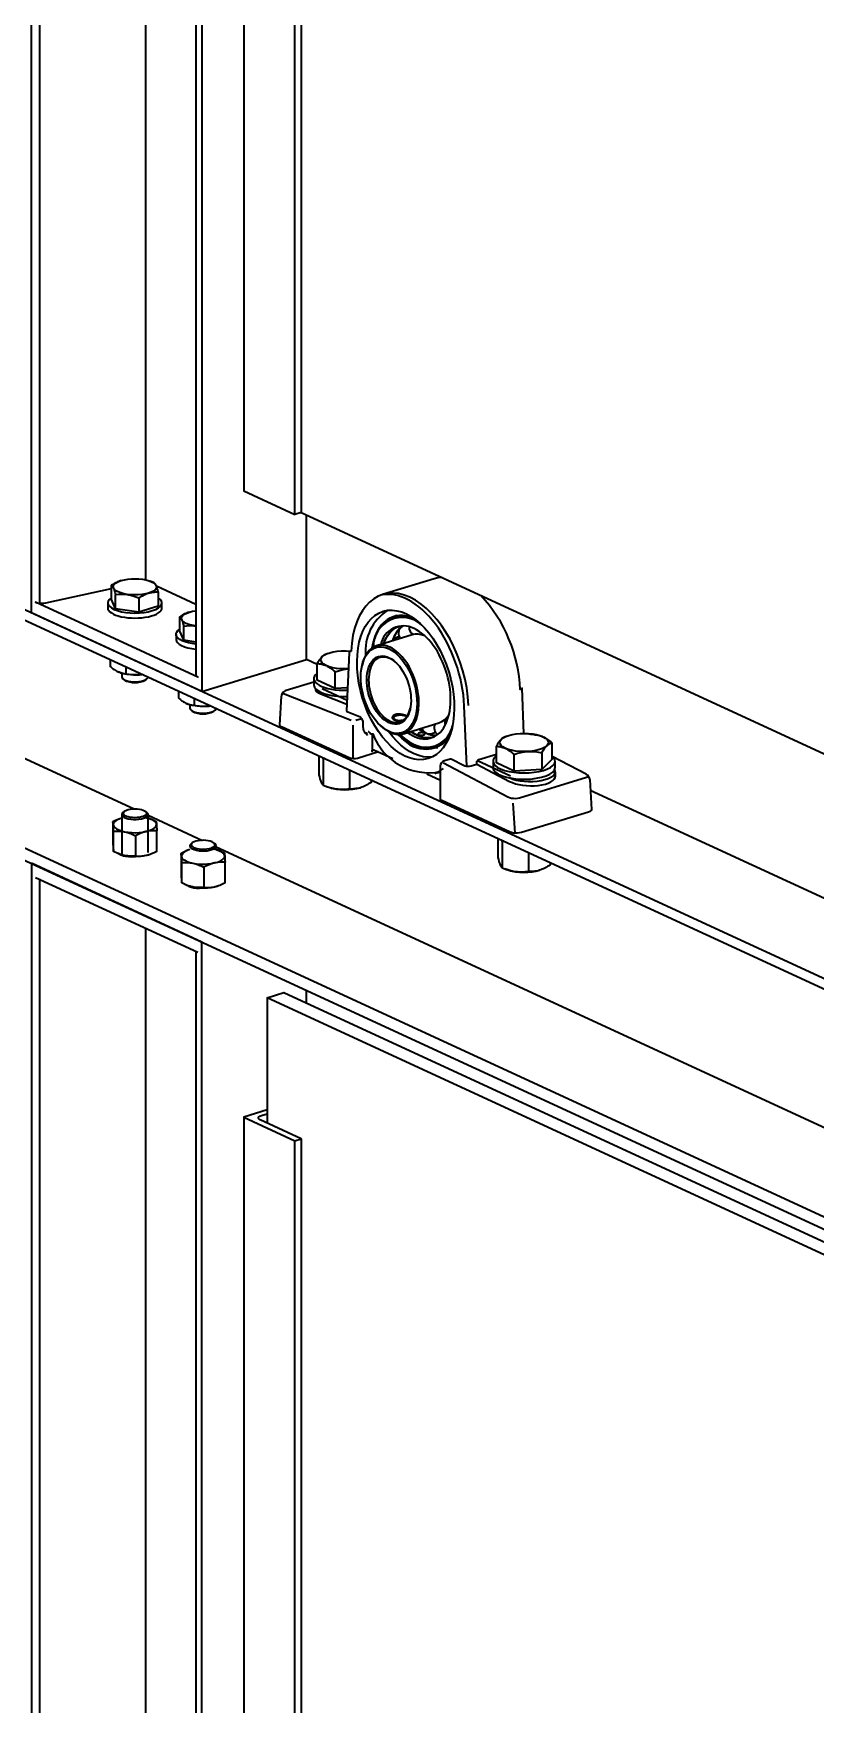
# Model space of a CAD drawing. Header units: millimetres. Extents: x -8400 to 8400, y -5940 to 5940.
# Drawn here: x 4395 to 4638, y 3191 to 3712 of the extents above; entities that cross this region are included whole.
import ezdxf

# ---------------------------------------------------------------- set-up
doc = ezdxf.new("R2010")
doc.units = ezdxf.units.MM
doc.layers.add('粗实线层', color=7, linetype='Continuous', lineweight=35)

msp = doc.modelspace()

# ---------------------------------------------------------------- linework, layer by layer
at = {"layer": '粗实线层', "linetype": 'Continuous', "lineweight": 35}
for points in [[(5429.862, 3051.702), (5429.862, 3053.599), (3411.605, 3984.607), (3427.906, 3989.587)], [(3411.605, 3984.607), (3411.605, 3982.709), (3411.713, 3981.976), (3412.025, 3981.39), (3412.506, 3981.015), (5429.848, 3050.429)], [(4447.29, 3506.853), (4394.178, 3531.353), (4394.178, 3921.29), (4447.29, 3896.79), (4447.29, 3506.853), (4479.92, 3516.822), (4479.92, 3561.805)], [(3458.919, 3916.522), (4426.231, 3470.307)], [(4396.833, 3534.333), (4396.833, 3916.472)], [(3415.693, 3912.533), (3413.26, 3911.334), (3412.732, 3910.979), (3412.27, 3910.477), (3411.911, 3909.865), (3411.683, 3909.194), (3411.605, 3908.517), (3411.605, 3906.619), (5429.862, 2975.612), (5429.862, 2977.51)], [(3412.133, 3910.275), (5430.389, 2979.268)], [(4429.723, 3900.989), (4429.723, 3541.642)], [(4445.431, 3893.745), (4445.431, 3511.947), (4445.576, 3511.629), (4445.997, 3511.348), (4395.47, 3534.656), (4395.993, 3534.475), (4396.63, 3534.355), (4397.331, 3534.307), (4398.039, 3534.335), (4398.699, 3534.436), (4419.163, 3538.914)], [(4460.342, 3842.287), (4460.342, 3569.331), (4476.275, 3561.981)], [(4478.233, 3835.535), (4478.233, 3562.58), (4476.275, 3561.981), (4476.275, 3834.937)], [(4478.241, 3562.576), (4938.353, 3350.329)], [(4422.177, 3541.398), (4421.796, 3541.272), (4421.416, 3541.127), (4421.036, 3540.965), (4420.659, 3540.785), (4420.47, 3540.689), (4420.282, 3540.589), (4420.188, 3540.537), (4420.094, 3540.485), (4420, 3540.432), (4419.906, 3540.378), (4419.533, 3540.154), (4419.163, 3539.92)], [(4420.398, 3532.605), (4419.163, 3535.486), (4419.163, 3539.92), (4419.315, 3539.796), (4419.469, 3539.614), (4419.546, 3539.498), (4419.624, 3539.364), (4419.702, 3539.211), (4419.78, 3539.037), (4419.8, 3538.99), (4419.82, 3538.942), (4419.839, 3538.893), (4419.859, 3538.843), (4419.898, 3538.74), (4419.938, 3538.632), (4420.015, 3538.403), (4420.092, 3538.158), (4420.246, 3537.624), (4420.398, 3537.039)], [(4421.63, 3541.211), (4421.6, 3541.2)], [(4431.705, 3541.027), (4431.223, 3541.211)], [(4445.431, 3533.979), (4433.145, 3539.646)], [(4519.638, 3541.958), (4503.583, 3537.053)], [(4522.02, 3542.381), (4520.811, 3542.24), (4519.638, 3541.958)], [(4418.012, 3534.447), (4418.012, 3532.887)], [(4427.661, 3536), (4428.031, 3536.234), (4428.404, 3536.458), (4428.498, 3536.512), (4428.592, 3536.565), (4428.686, 3536.618), (4428.78, 3536.669), (4428.968, 3536.769), (4429.157, 3536.865), (4429.535, 3537.044), (4429.914, 3537.208), (4430.294, 3537.352), (4430.676, 3537.478), (4431.058, 3537.585), (4431.443, 3537.674), (4431.49, 3537.683), (4431.538, 3537.693), (4431.587, 3537.702), (4431.635, 3537.711), (4431.73, 3537.727), (4431.825, 3537.743), (4432.016, 3537.771), (4432.205, 3537.794), (4432.581, 3537.828), (4432.954, 3537.846), (4433.323, 3537.85), (4433.689, 3537.842), (4433.689, 3533.408), (4427.661, 3531.566)], [(4434.84, 3532.887), (4434.84, 3534.447)], [(4443.422, 3531.598), (4443.041, 3531.472), (4442.661, 3531.327), (4442.282, 3531.164), (4441.904, 3530.985), (4441.715, 3530.889), (4441.527, 3530.789), (4441.432, 3530.738), (4441.339, 3530.685), (4441.245, 3530.632), (4441.151, 3530.578), (4440.777, 3530.354), (4440.408, 3530.12)], [(4441.643, 3522.805), (4440.408, 3525.686), (4440.408, 3530.12), (4440.56, 3529.996), (4440.713, 3529.814), (4440.791, 3529.698), (4440.869, 3529.564), (4440.946, 3529.411), (4441.025, 3529.236), (4441.045, 3529.19), (4441.064, 3529.142), (4441.084, 3529.093), (4441.104, 3529.043), (4441.143, 3528.94), (4441.182, 3528.831), (4441.26, 3528.603), (4441.338, 3528.358), (4441.491, 3527.824), (4441.643, 3527.239), (4442.537, 3527.342), (4443.44, 3527.389), (4443.895, 3527.388), (4444.352, 3527.37), (4444.812, 3527.333), (4445.274, 3527.277), (4445.431, 3527.253)], [(4445.431, 3527.255), (4445.352, 3527.266), (4445.274, 3527.277), (4444.218, 3527.469), (4443.267, 3527.727), (4442.45, 3528.043), (4441.792, 3528.408), (4441.312, 3528.81), (4441.025, 3529.236), (4440.941, 3529.676), (4441.061, 3530.114), (4441.381, 3530.538), (4441.893, 3530.934), (4442.58, 3531.291), (4443.422, 3531.598), (4444.378, 3531.842), (4445.431, 3532.021)], [(4442.874, 3531.411), (4442.845, 3531.4)], [(4507.921, 3530.479), (4505.919, 3529.362)], [(4439.257, 3524.647), (4439.257, 3523.087)], [(4445.431, 3521.602), (4444.225, 3521.765), (4443.099, 3521.995), (4442.078, 3522.287), (4441.188, 3522.633), (4440.448, 3523.026), (4439.876, 3523.457), (4439.485, 3523.916), (4439.284, 3524.391), (4439.278, 3524.872), (4439.467, 3525.349), (4439.847, 3525.809), (4440.408, 3526.242)], [(4445.431, 3522.263), (4441.643, 3522.805), (4441.643, 3527.239)], [(4512.791, 3524.469), (4501.686, 3521.077)], [(4503.873, 3521.744), (4504.46, 3523.136), (4505.169, 3524.365), (4505.991, 3525.418), (4506.916, 3526.281), (4507.933, 3526.942)], [(4503.973, 3521.775), (4504.511, 3523.038), (4505.151, 3524.166), (4505.885, 3525.148), (4506.708, 3525.973), (4507.609, 3526.633), (4508.581, 3527.12)], [(4509.968, 3527.265), (4508.939, 3526.413), (4508.025, 3525.337), (4507.239, 3524.051), (4506.594, 3522.575)], [(4508.811, 3526.449), (4507.933, 3525.286), (4507.191, 3523.982), (4506.652, 3522.733)], [(4516.754, 3524.143), (4515.726, 3524.495), (4514.713, 3524.668), (4513.73, 3524.659), (4512.79, 3524.469)], [(4486.486, 3518.702), (4485.99, 3518.513), (4485.593, 3518.326), (4485.397, 3518.206), (4485.202, 3518.066), (4485.005, 3517.904), (4484.806, 3517.72), (4484.757, 3517.67), (4484.707, 3517.619), (4484.682, 3517.593), (4484.657, 3517.567), (4484.632, 3517.54), (4484.608, 3517.514), (4484.509, 3517.402), (4484.41, 3517.286), (4484.214, 3517.04), (4484.019, 3516.775), (4483.632, 3516.196), (4483.249, 3515.559)], [(4493.085, 3513.901), (4491.769, 3513.865), (4490.456, 3513.915), (4489.186, 3514.051), (4487.998, 3514.267), (4486.929, 3514.558), (4486.009, 3514.913), (4485.268, 3515.323), (4484.729, 3515.775), (4484.406, 3516.256), (4484.311, 3516.75), (4484.445, 3517.243), (4484.806, 3517.72), (4485.382, 3518.166), (4486.156, 3518.568), (4487.103, 3518.913), (4488.195, 3519.19), (4489.4, 3519.394), (4490.68, 3519.514), (4492.238, 3519.547), (4493.78, 3519.46)], [(4493.778, 3519.407), (4493.326, 3519.185), (4493.157, 3518.894), (4492.373, 3500.868), (4492.466, 3500.671), (4492.754, 3500.502), (4496.372, 3499.072), (4496.712, 3498.856), (4497.021, 3498.5), (4497.268, 3498.039), (4497.428, 3497.522), (4497.482, 3497.001), (4497.482, 3495.615), (4497.484, 3495.515), (4497.49, 3495.417), (4497.5, 3495.321), (4497.513, 3495.226), (4497.531, 3495.134), (4497.551, 3495.043), (4497.562, 3494.998), (4497.574, 3494.954), (4497.587, 3494.91), (4497.601, 3494.866), (4497.663, 3494.698), (4497.735, 3494.54), (4497.816, 3494.39), (4497.905, 3494.249), (4497.951, 3494.18), (4498, 3494.114), (4498.051, 3494.049), (4498.103, 3493.985), (4498.21, 3493.863), (4498.321, 3493.747), (4498.435, 3493.635), (4498.551, 3493.526), (4498.61, 3493.472), (4498.669, 3493.419), (4498.699, 3493.392), (4498.728, 3493.366), (4498.743, 3493.353), (4498.758, 3493.339), (4498.773, 3493.326), (4498.788, 3493.313)], [(4507.983, 3515.66), (4506.939, 3516.522), (4505.866, 3517.145)], [(4418.752, 3516.841), (4418.752, 3514.654), (4419.053, 3514.394), (4419.357, 3514.144), (4419.433, 3514.083), (4419.51, 3514.023), (4419.586, 3513.965), (4419.663, 3513.907), (4419.816, 3513.793), (4419.97, 3513.684), (4420.277, 3513.478), (4420.586, 3513.289), (4420.895, 3513.118), (4421.206, 3512.965), (4421.517, 3512.831), (4421.83, 3512.716), (4421.869, 3512.703), (4421.908, 3512.69), (4421.947, 3512.677), (4421.986, 3512.665), (4422.064, 3512.642), (4422.142, 3512.62), (4422.296, 3512.578), (4422.451, 3512.542), (4422.756, 3512.482), (4423.06, 3512.438), (4423.36, 3512.408), (4423.658, 3512.391)], [(4428.817, 3512.198), (4428.166, 3512.119), (4427.496, 3512.065), (4426.325, 3512.034), (4425.158, 3512.078), (4424.03, 3512.199), (4422.974, 3512.391), (4422.023, 3512.649), (4421.206, 3512.965)], [(4421.608, 3512.795), (4421.63, 3512.787)], [(4422.332, 3512.555), (4422.332, 3511.43), (4422.422, 3511.111), (4422.686, 3510.805), (4423.114, 3510.527), (4423.687, 3510.288), (4424.379, 3510.099), (4425.161, 3509.968), (4425.998, 3509.901), (4426.854, 3509.901), (4427.691, 3509.968), (4428.473, 3510.099), (4429.166, 3510.288), (4429.739, 3510.526), (4430.167, 3510.805), (4430.431, 3511.11), (4430.521, 3511.43)], [(4423.658, 3514.578), (4423.658, 3512.391), (4424.604, 3512.217), (4425.557, 3512.098), (4426.038, 3512.063), (4426.521, 3512.045), (4427.007, 3512.045), (4427.496, 3512.065), (4427.618, 3512.073), (4427.74, 3512.083), (4427.863, 3512.093), (4427.985, 3512.104), (4428.229, 3512.132), (4428.472, 3512.163), (4428.778, 3512.209)], [(4483.228, 3515.297), (4479.916, 3516.824)], [(4488.769, 3507.791), (4483.249, 3510.337), (4483.249, 3515.559), (4483.588, 3515.54), (4483.929, 3515.505), (4484.016, 3515.494), (4484.101, 3515.482), (4484.188, 3515.469), (4484.274, 3515.455), (4484.446, 3515.423), (4484.619, 3515.386), (4484.965, 3515.299), (4485.312, 3515.192), (4485.66, 3515.064), (4486.009, 3514.913), (4486.36, 3514.74), (4486.712, 3514.545), (4486.755, 3514.52), (4486.799, 3514.494), (4486.843, 3514.467), (4486.887, 3514.44), (4486.975, 3514.386), (4487.062, 3514.33), (4487.236, 3514.215), (4487.409, 3514.097), (4487.754, 3513.847), (4488.095, 3513.582), (4488.433, 3513.304), (4488.769, 3513.013)], [(4492.684, 3508.027), (4488.769, 3507.791), (4488.769, 3513.013), (4489.832, 3513.337), (4490.905, 3513.6), (4491.446, 3513.705), (4491.989, 3513.791), (4492.939, 3513.891)], [(4497.198, 3515.106), (4497.127, 3514.78)], [(4439.997, 3507.041), (4439.997, 3504.854), (4440.298, 3504.593), (4440.602, 3504.344), (4440.678, 3504.283), (4440.754, 3504.223), (4440.831, 3504.164), (4440.907, 3504.106), (4441.061, 3503.993), (4441.214, 3503.884), (4441.522, 3503.678), (4441.83, 3503.489), (4442.14, 3503.318), (4442.45, 3503.165), (4442.762, 3503.031), (4443.075, 3502.915), (4443.114, 3502.903), (4443.153, 3502.89), (4443.192, 3502.878), (4443.231, 3502.865), (4443.309, 3502.842), (4443.386, 3502.82), (4443.541, 3502.778), (4443.695, 3502.742), (4444.001, 3502.682), (4444.304, 3502.638), (4444.605, 3502.608), (4444.904, 3502.59)], [(4482.207, 3509.787), (4473.586, 3507.153), (4473.253, 3507.032), (4472.949, 3506.86), (4472.653, 3506.62), (4472.4, 3506.325), (4472.237, 3506.046), (4472.139, 3505.743), (4472.122, 3505.602), (4472.122, 3505.458)], [(4482.206, 3510.859), (4482.206, 3508.909)], [(4492.456, 3502.78), (4484.551, 3505.904), (4483.916, 3506.196), (4483.411, 3506.517), (4483.042, 3506.863), (4482.818, 3507.227), (4482.743, 3507.601), (4482.743, 3507.716)], [(4492.513, 3504.077), (4484.786, 3507.641)], [(4450.062, 3502.398), (4449.41, 3502.319), (4448.741, 3502.265), (4447.57, 3502.233), (4446.403, 3502.278), (4445.274, 3502.398), (4444.218, 3502.591), (4443.267, 3502.849), (4442.45, 3503.165)], [(4442.853, 3502.996), (4442.874, 3502.987)], [(4443.577, 3502.755), (4443.577, 3501.63), (4443.666, 3501.31), (4443.931, 3501.005), (4444.359, 3500.726), (4444.931, 3500.488), (4445.624, 3500.299), (4446.406, 3500.168), (4447.243, 3500.101), (4448.099, 3500.101), (4448.936, 3500.168), (4449.718, 3500.299), (4450.411, 3500.488), (4450.983, 3500.726), (4451.411, 3501.005), (4451.676, 3501.31), (4451.765, 3501.63)], [(4444.904, 3504.778), (4444.904, 3502.59), (4445.849, 3502.417), (4446.802, 3502.298), (4447.283, 3502.263), (4447.766, 3502.245), (4448.252, 3502.245), (4448.741, 3502.265), (4448.862, 3502.273), (4448.985, 3502.282), (4449.107, 3502.293), (4449.23, 3502.304), (4449.474, 3502.331), (4449.717, 3502.363), (4450.023, 3502.409)], [(4502.323, 3488.031), (4495.721, 3486.013), (4495.14, 3485.898), (4494.486, 3485.875), (4493.859, 3485.947), (4493.353, 3486.104), (4472.114, 3495.902), (4471.795, 3496.091), (4471.601, 3496.303), (4471.545, 3496.525), (4472.09, 3505.421)], [(4472.458, 3506.403), (4472.755, 3506.256), (4493.805, 3497.937)], [(4529.822, 3483.614), (4529.039, 3502.369)], [(4494.415, 3485.878), (4494.415, 3496.328)], [(4495.264, 3497.955), (4497.026, 3498.493)], [(4502.745, 3496.39), (4502.987, 3496.159)], [(4511.142, 3499.218), (4511.087, 3499.243), (4511.007, 3499.279), (4510.922, 3499.315), (4510.832, 3499.351), (4510.738, 3499.386), (4510.689, 3499.403), (4510.64, 3499.421), (4510.59, 3499.438), (4510.539, 3499.455), (4510.435, 3499.488), (4510.328, 3499.52), (4510.217, 3499.551), (4510.104, 3499.582), (4510.076, 3499.589), (4510.047, 3499.597), (4510.018, 3499.604), (4509.988, 3499.611), (4509.93, 3499.624), (4509.871, 3499.638), (4509.752, 3499.664), (4509.632, 3499.687), (4509.511, 3499.709), (4509.389, 3499.729), (4509.327, 3499.738), (4509.265, 3499.746), (4509.203, 3499.755), (4509.141, 3499.762), (4509.017, 3499.775), (4508.894, 3499.785), (4508.772, 3499.792), (4508.651, 3499.796), (4508.53, 3499.798), (4508.41, 3499.796), (4508.351, 3499.794), (4508.291, 3499.791), (4508.233, 3499.787), (4508.175, 3499.783), (4508.062, 3499.772), (4507.951, 3499.757), (4507.843, 3499.739), (4507.738, 3499.718), (4507.687, 3499.706), (4507.636, 3499.693), (4507.611, 3499.687), (4507.585, 3499.68), (4507.561, 3499.673), (4507.537, 3499.666), (4507.442, 3499.634), (4507.352, 3499.6), (4507.266, 3499.563), (4507.185, 3499.524), (4507.108, 3499.481), (4507.036, 3499.435), (4506.969, 3499.387), (4506.907, 3499.338), (4506.851, 3499.286), (4506.801, 3499.232), (4506.756, 3499.177), (4506.717, 3499.12), (4506.708, 3499.106), (4506.699, 3499.091), (4506.691, 3499.077), (4506.683, 3499.062), (4506.668, 3499.033), (4506.655, 3499.003), (4506.634, 3498.944), (4506.618, 3498.884), (4506.608, 3498.824), (4506.605, 3498.765), (4506.605, 3498.734), (4506.607, 3498.704), (4506.61, 3498.674), (4506.615, 3498.645), (4506.63, 3498.586), (4506.65, 3498.529), (4506.677, 3498.472), (4506.709, 3498.417), (4506.747, 3498.364), (4506.791, 3498.311), (4506.815, 3498.286), (4506.841, 3498.261), (4506.868, 3498.237), (4506.896, 3498.214), (4506.957, 3498.168), (4507.023, 3498.125), (4507.095, 3498.085), (4507.171, 3498.047), (4507.253, 3498.012), (4507.338, 3497.98), (4507.427, 3497.951), (4507.52, 3497.926), (4507.618, 3497.903), (4507.719, 3497.883), (4507.745, 3497.879), (4507.771, 3497.874), (4507.798, 3497.87), (4507.824, 3497.866), (4507.878, 3497.858), (4507.932, 3497.852), (4508.043, 3497.841), (4508.155, 3497.833), (4508.27, 3497.828), (4508.387, 3497.827), (4508.447, 3497.826), (4508.507, 3497.827), (4508.567, 3497.828), (4508.628, 3497.83), (4508.749, 3497.836), (4508.872, 3497.844), (4508.994, 3497.854), (4509.117, 3497.867), (4509.24, 3497.881), (4509.364, 3497.897), (4509.395, 3497.902), (4509.426, 3497.906), (4509.457, 3497.911), (4509.488, 3497.916), (4509.549, 3497.925), (4509.61, 3497.936), (4509.798, 3497.97)], [(4507.129, 3498.978), (4506.821, 3498.717), (4506.659, 3498.529), (4506.605, 3498.333)], [(4511.107, 3498.996), (4510.98, 3499.083), (4510.826, 3499.164), (4510.343, 3499.328), (4509.752, 3499.432), (4509.105, 3499.466), (4508.461, 3499.427), (4507.876, 3499.318), (4507.402, 3499.15), (4507.083, 3498.936), (4506.945, 3498.697), (4507.002, 3498.452), (4507.249, 3498.225), (4507.662, 3498.036), (4508.207, 3497.9), (4508.833, 3497.831)], [(4510.046, 3493.716), (4521.15, 3497.109), (4522.036, 3497.478), (4522.855, 3498.02), (4523.598, 3498.728), (4524.254, 3499.595)], [(4498.061, 3494.036), (4498.445, 3494.023), (4498.843, 3493.784)], [(4500.289, 3493.667), (4500.289, 3488.189), (4500.36, 3488.546), (4500.554, 3488.742), (4500.82, 3488.724), (4506.763, 3485.982)], [(4519.04, 3486.466), (4517.669, 3486.395), (4516.258, 3486.54), (4514.821, 3486.896), (4513.371, 3487.464), (4511.997, 3488.189), (4510.634, 3489.092), (4509.294, 3490.165), (4507.988, 3491.399), (4506.726, 3492.785), (4505.519, 3494.309)], [(4518.505, 3492.344), (4517.291, 3492.325), (4516.043, 3492.522), (4514.772, 3492.936), (4513.497, 3493.559), (4512.232, 3494.385)], [(4519.14, 3492.558), (4518.062, 3492.42), (4516.946, 3492.463), (4515.804, 3492.687), (4514.646, 3493.09), (4513.486, 3493.668), (4512.334, 3494.415)], [(4514.954, 3495.216), (4516.314, 3494.353), (4517.684, 3493.726), (4519.043, 3493.345), (4520.372, 3493.214)], [(4515.087, 3495.057), (4516.066, 3494.482), (4517.904, 3493.612), (4519.773, 3493.065)], [(4541.757, 3492.788), (4541.36, 3492.601), (4541.165, 3492.481), (4540.969, 3492.341), (4540.772, 3492.179), (4540.574, 3491.995), (4540.524, 3491.945), (4540.475, 3491.894), (4540.449, 3491.868), (4540.425, 3491.842), (4540.4, 3491.815), (4540.375, 3491.788), (4540.276, 3491.677), (4540.178, 3491.561), (4539.981, 3491.314), (4539.787, 3491.049), (4539.4, 3490.471), (4539.017, 3489.834)], [(4542.254, 3492.977), (4541.757, 3492.788)], [(4546.448, 3493.789), (4546.997, 3493.812), (4547.544, 3493.812), (4548.087, 3493.792), (4548.628, 3493.752), (4549.701, 3493.619), (4550.764, 3493.423), (4551.102, 3493.404), (4551.444, 3493.369), (4551.53, 3493.358), (4551.616, 3493.346), (4551.702, 3493.333), (4551.788, 3493.319), (4551.961, 3493.287), (4552.133, 3493.25), (4552.48, 3493.163), (4552.826, 3493.056), (4553.175, 3492.927), (4553.524, 3492.777), (4553.874, 3492.605), (4554.226, 3492.41), (4554.27, 3492.384), (4554.314, 3492.357), (4554.358, 3492.331), (4554.402, 3492.304), (4554.489, 3492.249), (4554.577, 3492.194), (4554.751, 3492.079), (4554.924, 3491.961), (4555.269, 3491.711), (4555.609, 3491.446), (4555.948, 3491.167), (4556.284, 3490.877)], [(4553.071, 3492.968), (4553.047, 3492.977)], [(4483.712, 3486.875), (4483.712, 3480.913), (4483.883, 3480.254), (4484.055, 3479.653), (4484.142, 3479.378), (4484.23, 3479.121), (4484.318, 3478.884), (4484.406, 3478.666), (4484.428, 3478.615), (4484.45, 3478.566), (4484.461, 3478.541), (4484.473, 3478.517), (4484.484, 3478.493), (4484.495, 3478.471), (4484.539, 3478.381), (4484.583, 3478.297), (4484.67, 3478.146), (4484.757, 3478.016), (4484.93, 3477.812), (4485.1, 3477.672)], [(4485.1, 3485.933), (4485.012, 3486.282)], [(4485.628, 3486.001), (4485.1, 3485.933), (4485.1, 3477.672), (4486.107, 3477.268), (4487.122, 3476.925), (4487.634, 3476.779), (4488.148, 3476.653), (4488.666, 3476.547), (4489.186, 3476.461), (4490.456, 3476.326), (4491.769, 3476.275), (4493.085, 3476.311), (4494.365, 3476.432), (4495.57, 3476.634), (4496.663, 3476.913)], [(4518.221, 3489.245), (4520.758, 3489.445)], [(4532.919, 3484.268), (4532.902, 3484.666), (4532.973, 3485.09), (4533.199, 3485.454), (4533.521, 3485.66), (4539.017, 3487.339)], [(4544.536, 3482.066), (4539.017, 3484.612), (4539.017, 3489.834), (4539.355, 3489.814), (4539.697, 3489.78), (4539.783, 3489.769), (4539.869, 3489.757), (4539.955, 3489.744), (4540.041, 3489.73), (4540.214, 3489.698), (4540.387, 3489.661), (4540.732, 3489.574), (4541.08, 3489.467), (4541.427, 3489.338), (4541.777, 3489.188), (4542.128, 3489.015), (4542.479, 3488.82), (4542.523, 3488.794), (4542.567, 3488.768), (4542.611, 3488.742), (4542.655, 3488.715), (4542.743, 3488.661), (4542.83, 3488.605), (4543.004, 3488.49), (4543.177, 3488.371), (4543.521, 3488.121), (4543.862, 3487.857), (4544.201, 3487.578), (4544.536, 3487.288)], [(4553.17, 3487.809), (4553.553, 3488.447), (4553.94, 3489.026), (4554.135, 3489.291), (4554.331, 3489.537), (4554.528, 3489.764), (4554.726, 3489.97), (4554.776, 3490.018), (4554.826, 3490.065), (4554.851, 3490.088), (4554.876, 3490.111), (4554.901, 3490.133), (4554.925, 3490.154), (4555.024, 3490.239), (4555.123, 3490.317), (4555.319, 3490.457), (4555.514, 3490.576), (4555.901, 3490.759), (4556.284, 3490.877), (4556.284, 3485.655), (4553.17, 3482.587)], [(4568.074, 3479.402), (4568.083, 3479.495), (4568.085, 3479.588), (4568.027, 3479.903), (4567.896, 3480.201), (4567.747, 3480.442), (4567.571, 3480.657), (4567.369, 3480.841), (4567.146, 3480.997), (4567.079, 3481.037), (4567.01, 3481.075), (4556.45, 3486.645)], [(4493.272, 3482.466), (4493.272, 3476.504), (4492.267, 3476.388), (4491.253, 3476.334), (4490.74, 3476.335), (4490.226, 3476.356), (4489.967, 3476.374), (4489.707, 3476.397), (4489.642, 3476.404), (4489.577, 3476.411), (4489.512, 3476.418), (4489.446, 3476.426), (4489.316, 3476.443), (4489.186, 3476.461), (4487.741, 3476.737), (4486.486, 3477.123), (4485.947, 3477.328)], [(4521.656, 3479.112), (4517.368, 3481.09)], [(4519.888, 3481.352), (4521.273, 3482.005), (4522.573, 3482.875)], [(4520.548, 3481.529), (4521.656, 3481.867)], [(4522.524, 3484.627), (4542.645, 3474.015), (4543.126, 3473.818), (4543.706, 3473.675), (4544.347, 3473.596), (4545.004, 3473.584), (4545.634, 3473.643), (4546.194, 3473.768), (4567.077, 3480.149), (4567.448, 3480.289), (4567.733, 3480.461)], [(4533.112, 3485.349), (4543.373, 3480.616)], [(4537.974, 3485.133), (4537.974, 3483.184)], [(4557.327, 3483.184), (4557.327, 3485.133)], [(4557.442, 3480.576), (4557.442, 3481.853)], [(4500.054, 3479.337), (4500.054, 3478.576), (4499.638, 3478.312), (4499.218, 3478.06), (4499.112, 3478), (4499.007, 3477.94), (4498.901, 3477.881), (4498.795, 3477.823), (4498.584, 3477.711), (4498.371, 3477.602), (4497.946, 3477.4), (4497.519, 3477.217), (4497.092, 3477.055), (4496.663, 3476.913), (4496.232, 3476.792), (4495.8, 3476.692), (4495.746, 3476.682), (4495.692, 3476.671), (4495.638, 3476.661), (4495.584, 3476.651), (4495.476, 3476.632), (4495.369, 3476.614), (4495.155, 3476.583), (4494.942, 3476.557), (4494.519, 3476.519), (4494.1, 3476.499), (4493.684, 3476.494), (4493.272, 3476.504)], [(4497.279, 3477.123), (4497.312, 3477.136)], [(4655.852, 3435.666), (4568.278, 3476.063)], [(4544.849, 3462.737), (4544.304, 3472.137)], [(4422.332, 3467.434), (4421.4, 3467.109), (4420.648, 3466.724), (4420.101, 3466.293), (4419.781, 3465.831), (4419.698, 3465.355), (4419.834, 3464.917), (4420.17, 3464.495), (4420.697, 3464.102), (4421.398, 3463.748), (4422.251, 3463.446), (4423.232, 3463.204), (4424.308, 3463.029), (4425.451, 3462.928), (4426.622, 3462.902), (4427.787, 3462.953), (4428.911, 3463.079), (4429.96, 3463.277), (4430.901, 3463.54), (4431.706, 3463.861), (4432.351, 3464.229), (4432.816, 3464.633), (4433.087, 3465.062), (4433.155, 3465.502), (4433.015, 3465.946), (4432.667, 3466.375), (4432.123, 3466.774), (4431.4, 3467.131), (4430.521, 3467.434)], [(4423.057, 3469.498), (4422.683, 3469.18), (4422.42, 3468.875), (4422.332, 3468.556), (4422.423, 3468.236), (4422.688, 3467.931), (4423.116, 3467.654), (4423.689, 3467.415), (4424.381, 3467.226), (4425.162, 3467.096), (4425.999, 3467.029), (4426.854, 3467.029), (4427.69, 3467.096), (4428.472, 3467.226), (4429.164, 3467.415), (4429.737, 3467.653), (4430.165, 3467.931), (4430.43, 3468.236), (4430.521, 3468.556), (4430.433, 3468.875), (4430.17, 3469.18), (4429.796, 3469.498)], [(4422.332, 3468.558), (4422.332, 3455.799)], [(4429.621, 3467.652), (4430.056, 3467.555), (4430.492, 3467.437), (4430.546, 3467.422), (4430.601, 3467.405), (4430.656, 3467.389), (4430.71, 3467.372), (4430.819, 3467.337), (4430.927, 3467.301), (4431.143, 3467.227), (4431.357, 3467.149), (4431.784, 3466.982), (4432.207, 3466.801), (4432.626, 3466.607), (4433.042, 3466.403), (4433.07, 3466.275), (4433.098, 3466.088), (4433.112, 3465.97), (4433.126, 3465.833), (4433.141, 3465.677), (4433.155, 3465.502), (4433.158, 3465.454), (4433.162, 3465.406), (4433.166, 3465.356), (4433.17, 3465.306), (4433.176, 3465.201), (4433.183, 3465.092), (4433.198, 3464.86), (4433.212, 3464.613), (4433.24, 3464.075), (4433.267, 3463.486)], [(4430.521, 3456.721), (4430.521, 3468.558)], [(4430.551, 3468.315), (4447.454, 3460.517)], [(4431.445, 3467.116), (4431.223, 3467.201)], [(4426.652, 3455.66), (4426.236, 3455.624), (4425.816, 3455.6), (4425.394, 3455.59), (4424.967, 3455.595), (4424.753, 3455.604), (4424.537, 3455.617), (4424.428, 3455.625), (4424.32, 3455.635), (4424.265, 3455.64), (4424.211, 3455.646), (4424.156, 3455.651), (4424.101, 3455.658), (4423.666, 3455.717), (4423.232, 3455.795), (4422.799, 3455.892), (4422.367, 3456.008), (4421.937, 3456.142), (4421.508, 3456.293), (4421.294, 3456.375), (4421.08, 3456.461), (4420.974, 3456.505), (4420.867, 3456.55), (4420.76, 3456.596), (4420.653, 3456.643), (4420.23, 3456.839), (4419.811, 3457.045), (4419.811, 3463.339), (4420.23, 3463.375), (4420.653, 3463.399), (4420.76, 3463.403), (4420.867, 3463.406), (4420.974, 3463.408), (4421.08, 3463.409), (4421.294, 3463.408), (4421.508, 3463.403), (4421.937, 3463.381), (4422.367, 3463.341), (4422.799, 3463.282), (4423.232, 3463.204), (4423.666, 3463.106), (4424.101, 3462.989), (4424.156, 3462.973), (4424.211, 3462.957), (4424.265, 3462.94), (4424.32, 3462.923), (4424.428, 3462.888), (4424.537, 3462.853), (4424.753, 3462.779), (4424.967, 3462.701), (4425.394, 3462.533), (4425.816, 3462.352), (4426.236, 3462.159), (4426.652, 3461.954)], [(4539.479, 3461.15), (4539.479, 3455.188), (4539.65, 3454.529), (4539.823, 3453.928), (4539.91, 3453.653), (4539.997, 3453.396), (4540.085, 3453.158), (4540.173, 3452.941), (4540.196, 3452.89), (4540.218, 3452.84), (4540.229, 3452.816), (4540.24, 3452.792), (4540.251, 3452.768), (4540.262, 3452.745), (4540.306, 3452.656), (4540.35, 3452.572), (4540.438, 3452.421), (4540.525, 3452.29), (4540.697, 3452.086), (4540.868, 3451.947)], [(4540.868, 3460.208), (4540.78, 3460.556)], [(4541.396, 3460.276), (4540.868, 3460.208), (4540.868, 3451.947), (4541.875, 3451.543), (4542.89, 3451.2), (4543.402, 3451.054), (4543.916, 3450.928), (4544.433, 3450.821), (4544.954, 3450.736), (4546.223, 3450.601), (4547.537, 3450.55), (4548.853, 3450.586), (4550.133, 3450.706), (4551.338, 3450.909), (4552.43, 3451.187)], [(4421.408, 3456.331), (4421.63, 3456.246)], [(4427.182, 3455.508), (4426.249, 3455.38), (4425.321, 3455.327), (4424.425, 3455.35), (4423.588, 3455.45), (4422.834, 3455.622), (4422.185, 3455.863), (4421.486, 3456.301)], [(4423.232, 3455.795), (4424.308, 3455.62), (4425.451, 3455.519), (4426.622, 3455.493), (4427.787, 3455.545), (4428.911, 3455.671), (4429.96, 3455.869), (4430.622, 3456.043), (4431.223, 3456.246), (4431.366, 3456.301)], [(4443.577, 3457.634), (4442.645, 3457.309), (4441.893, 3456.924), (4441.347, 3456.493), (4441.026, 3456.031), (4440.943, 3455.555), (4441.079, 3455.117), (4441.415, 3454.695), (4441.942, 3454.302), (4442.642, 3453.948), (4443.496, 3453.646), (4444.476, 3453.403), (4445.554, 3453.229), (4446.695, 3453.127), (4447.867, 3453.102), (4449.032, 3453.153), (4450.156, 3453.279), (4451.204, 3453.477), (4452.146, 3453.74), (4452.951, 3454.06), (4453.596, 3454.429), (4454.061, 3454.833), (4454.331, 3455.262), (4454.4, 3455.702), (4454.259, 3456.146), (4453.912, 3456.575), (4453.368, 3456.974), (4452.645, 3457.331), (4451.765, 3457.634)], [(4444.302, 3459.698), (4443.928, 3459.38), (4443.665, 3459.075), (4443.577, 3458.756), (4443.667, 3458.436), (4443.932, 3458.131), (4444.361, 3457.853), (4444.934, 3457.615), (4445.625, 3457.426), (4446.407, 3457.296), (4447.243, 3457.229), (4448.099, 3457.229), (4448.935, 3457.296), (4449.717, 3457.426), (4450.409, 3457.615), (4450.981, 3457.853), (4451.41, 3458.131), (4451.675, 3458.436), (4451.765, 3458.755), (4451.678, 3459.075), (4451.415, 3459.38), (4451.04, 3459.698)], [(4450.866, 3457.852), (4451.301, 3457.755), (4451.736, 3457.637), (4451.791, 3457.621), (4451.846, 3457.605), (4451.9, 3457.588), (4451.955, 3457.572), (4452.063, 3457.537), (4452.172, 3457.501), (4452.388, 3457.427), (4452.602, 3457.35), (4453.029, 3457.182), (4453.451, 3457.001), (4453.871, 3456.807), (4454.287, 3456.603), (4454.314, 3456.474), (4454.343, 3456.288), (4454.357, 3456.17), (4454.371, 3456.033), (4454.385, 3455.877), (4454.4, 3455.702), (4454.404, 3455.654), (4454.407, 3455.606), (4454.41, 3455.556), (4454.414, 3455.506), (4454.421, 3455.401), (4454.429, 3455.291), (4454.443, 3455.06), (4454.457, 3454.813), (4454.485, 3454.275), (4454.513, 3453.686)], [(4451.743, 3458.539), (5424.763, 3009.692)], [(4452.69, 3457.316), (4452.468, 3457.401)], [(4549.039, 3456.74), (4549.039, 3450.778), (4548.035, 3450.662), (4547.02, 3450.609), (4546.508, 3450.61), (4545.993, 3450.631), (4545.735, 3450.648), (4545.475, 3450.672), (4545.41, 3450.679), (4545.344, 3450.686), (4545.279, 3450.694), (4545.214, 3450.701), (4545.084, 3450.718), (4544.954, 3450.736), (4543.509, 3451.012), (4542.254, 3451.398), (4541.715, 3451.604)], [(4447.897, 3445.86), (4447.481, 3445.823), (4447.061, 3445.8), (4446.638, 3445.79), (4446.212, 3445.795), (4445.997, 3445.804), (4445.781, 3445.817), (4445.673, 3445.825), (4445.564, 3445.835), (4445.51, 3445.84), (4445.456, 3445.845), (4445.401, 3445.851), (4445.347, 3445.858), (4444.911, 3445.917), (4444.476, 3445.995), (4444.043, 3446.092), (4443.612, 3446.208), (4443.182, 3446.342), (4442.752, 3446.493), (4442.539, 3446.575), (4442.325, 3446.661), (4442.218, 3446.705), (4442.111, 3446.75), (4442.005, 3446.796), (4441.898, 3446.843), (4441.475, 3447.039), (4441.056, 3447.245), (4441.056, 3453.539), (4441.475, 3453.575), (4441.898, 3453.599), (4442.005, 3453.603), (4442.111, 3453.606), (4442.218, 3453.608), (4442.325, 3453.609), (4442.539, 3453.608), (4442.752, 3453.603), (4443.182, 3453.581), (4443.612, 3453.54), (4444.043, 3453.482), (4444.476, 3453.403), (4444.911, 3453.306), (4445.347, 3453.189), (4445.401, 3453.173), (4445.456, 3453.156), (4445.51, 3453.14), (4445.564, 3453.123), (4445.673, 3453.088), (4445.781, 3453.053), (4445.997, 3452.979), (4446.212, 3452.901), (4446.638, 3452.733), (4447.061, 3452.552), (4447.481, 3452.359), (4447.897, 3452.154)], [(4555.821, 3453.612), (4555.821, 3452.85), (4555.406, 3452.587), (4554.986, 3452.335), (4554.88, 3452.274), (4554.774, 3452.215), (4554.669, 3452.156), (4554.563, 3452.098), (4554.351, 3451.985), (4554.139, 3451.877), (4553.714, 3451.675), (4553.287, 3451.492), (4552.859, 3451.329), (4552.43, 3451.187), (4552, 3451.066), (4551.567, 3450.967), (4551.513, 3450.956), (4551.459, 3450.946), (4551.405, 3450.936), (4551.351, 3450.926), (4551.243, 3450.907), (4551.136, 3450.889), (4550.922, 3450.858), (4550.709, 3450.832), (4550.287, 3450.794), (4549.868, 3450.773), (4549.452, 3450.769), (4549.039, 3450.778)], [(4553.047, 3451.398), (4553.08, 3451.41)], [(4445.997, 3425.562), (4395.47, 3448.87)], [(4396.833, 3066.409), (4396.833, 3448.547)], [(4442.652, 3446.531), (4442.874, 3446.446)], [(4448.427, 3445.708), (4447.494, 3445.58), (4446.566, 3445.527), (4445.671, 3445.55), (4444.833, 3445.65), (4444.079, 3445.822), (4443.429, 3446.063), (4442.731, 3446.501)], [(4443.577, 3446.187), (4443.577, 3445.998)], [(4444.476, 3445.995), (4445.554, 3445.82), (4446.695, 3445.719), (4447.867, 3445.693), (4449.032, 3445.744), (4450.156, 3445.87), (4451.204, 3446.069), (4451.867, 3446.243), (4452.468, 3446.446), (4452.611, 3446.501)], [(4429.723, 3433.064), (4429.723, 3073.717)], [(4445.431, 3425.82), (4445.431, 3044.022), (4445.576, 3043.704), (4445.997, 3043.424), (4395.47, 3066.732), (4395.993, 3066.55), (4396.63, 3066.431), (4397.331, 3066.383), (4398.039, 3066.411), (4398.699, 3066.511), (4419.163, 3070.99)], [(4467.611, 3411.505), (4472.831, 3413.1), (4937.333, 3198.829)], [(4479.92, 3409.827), (4479.92, 3413.812)], [(4938.353, 3194.355), (4467.611, 3411.505), (4467.611, 3372.506)], [(4467.611, 3376.584), (4460.342, 3374.362), (4476.275, 3367.012), (4478.233, 3367.611), (4465.486, 3373.491), (4465.141, 3373.701), (4464.952, 3373.938), (4464.933, 3374.186), (4465.085, 3374.426), (4465.398, 3374.644), (4465.851, 3374.824), (4467.611, 3375.362)], [(4460.342, 3374.362), (4460.342, 3101.407), (4476.275, 3094.057), (4476.275, 3367.012)], [(4478.233, 3367.611), (4478.233, 3094.655), (4476.275, 3094.057)]]:
    msp.add_lwpolyline(points, dxfattribs=at)
for points in [[(4428.823, 3541.8), (4429.879, 3541.607), (4430.83, 3541.349), (4431.647, 3541.033), (4432.306, 3540.669), (4432.786, 3540.267), (4433.072, 3539.84), (4433.157, 3539.4), (4433.037, 3538.962), (4432.717, 3538.538), (4432.205, 3538.142), (4431.518, 3537.785), (4430.676, 3537.478), (4429.704, 3537.231), (4428.634, 3537.051), (4427.496, 3536.943), (4426.325, 3536.911), (4425.158, 3536.957), (4424.03, 3537.077), (4422.974, 3537.269), (4422.023, 3537.527), (4421.206, 3537.843), (4420.547, 3538.208), (4420.067, 3538.61), (4419.78, 3539.037), (4419.696, 3539.476), (4419.815, 3539.914), (4420.136, 3540.338), (4420.648, 3540.734), (4421.335, 3541.091), (4422.177, 3541.398), (4423.149, 3541.646), (4424.219, 3541.825), (4425.357, 3541.933), (4426.528, 3541.965), (4427.695, 3541.92)], [(4424.03, 3537.077), (4424.145, 3537.059), (4424.261, 3537.041), (4424.377, 3537.022), (4424.493, 3537), (4424.724, 3536.955), (4424.954, 3536.906), (4425.411, 3536.793), (4425.866, 3536.664), (4426.768, 3536.358), (4427.661, 3536), (4427.661, 3531.566), (4420.398, 3532.605), (4420.398, 3537.039), (4421.292, 3537.142), (4422.195, 3537.189), (4422.65, 3537.189), (4423.107, 3537.17), (4423.567, 3537.133)], [(4514.904, 3493.391), (4514.974, 3493.362), (4515.05, 3493.337), (4515.09, 3493.326), (4515.132, 3493.315), (4515.154, 3493.31), (4515.176, 3493.306), (4515.198, 3493.301), (4515.221, 3493.297), (4515.314, 3493.282), (4515.41, 3493.272), (4515.435, 3493.27), (4515.46, 3493.267), (4515.485, 3493.266), (4515.511, 3493.265), (4515.562, 3493.262), (4515.613, 3493.262), (4515.716, 3493.262), (4515.819, 3493.267), (4515.844, 3493.268), (4515.87, 3493.27), (4515.896, 3493.272), (4515.921, 3493.275), (4515.972, 3493.28), (4516.021, 3493.286), (4516.07, 3493.293), (4516.118, 3493.301), (4516.142, 3493.305), (4516.165, 3493.309), (4516.189, 3493.314), (4516.212, 3493.319), (4516.301, 3493.339), (4516.384, 3493.362), (4516.423, 3493.375), (4516.46, 3493.388), (4516.479, 3493.395), (4516.497, 3493.402), (4516.514, 3493.409), (4516.531, 3493.416), (4516.592, 3493.445), (4516.645, 3493.477), (4516.657, 3493.485), (4516.669, 3493.493), (4516.68, 3493.501), (4516.69, 3493.509), (4516.709, 3493.527), (4516.725, 3493.543), (4516.751, 3493.578), (4516.767, 3493.614), (4516.77, 3493.632), (4516.772, 3493.65), (4516.771, 3493.668), (4516.768, 3493.686), (4516.762, 3493.704), (4516.753, 3493.722), (4516.742, 3493.739), (4516.728, 3493.757), (4516.694, 3493.792), (4516.65, 3493.826), (4516.638, 3493.834), (4516.625, 3493.842), (4516.612, 3493.85), (4516.597, 3493.858), (4516.568, 3493.874), (4516.536, 3493.889), (4516.468, 3493.919), (4516.391, 3493.945), (4516.371, 3493.951), (4516.351, 3493.958), (4516.33, 3493.964), (4516.309, 3493.97), (4516.265, 3493.981), (4516.221, 3493.991), (4516.174, 3494.001), (4516.128, 3494.01), (4516.104, 3494.015), (4516.08, 3494.019), (4516.055, 3494.023), (4516.03, 3494.026), (4515.93, 3494.039), (4515.829, 3494.047), (4515.778, 3494.05), (4515.726, 3494.052), (4515.7, 3494.053), (4515.673, 3494.053), (4515.648, 3494.053), (4515.622, 3494.053), (4515.52, 3494.05), (4515.42, 3494.043), (4515.396, 3494.04), (4515.371, 3494.038), (4515.347, 3494.035), (4515.322, 3494.032), (4515.275, 3494.025), (4515.229, 3494.016), (4515.14, 3493.998), (4515.057, 3493.975), (4515.037, 3493.969), (4515.018, 3493.963), (4514.998, 3493.956), (4514.98, 3493.949), (4514.944, 3493.935), (4514.91, 3493.92), (4514.879, 3493.903), (4514.849, 3493.887), (4514.821, 3493.87), (4514.795, 3493.852), (4514.751, 3493.815), (4514.716, 3493.777), (4514.701, 3493.757), (4514.69, 3493.736), (4514.681, 3493.715), (4514.674, 3493.695), (4514.668, 3493.654), (4514.673, 3493.612), (4514.676, 3493.602), (4514.679, 3493.592), (4514.683, 3493.581), (4514.688, 3493.571), (4514.699, 3493.551), (4514.712, 3493.532), (4514.728, 3493.512), (4514.746, 3493.493), (4514.756, 3493.484), (4514.767, 3493.475), (4514.779, 3493.466), (4514.79, 3493.457), (4514.843, 3493.423)], [(4554.726, 3489.97), (4554.151, 3489.524), (4553.378, 3489.123), (4552.43, 3488.778), (4551.338, 3488.499), (4550.133, 3488.297), (4548.853, 3488.175), (4547.537, 3488.14), (4546.223, 3488.19), (4544.954, 3488.326), (4543.766, 3488.542), (4542.696, 3488.832), (4541.777, 3489.188), (4541.036, 3489.598), (4540.496, 3490.05), (4540.173, 3490.531), (4540.078, 3491.025), (4540.213, 3491.518), (4540.574, 3491.995), (4541.15, 3492.441), (4541.923, 3492.842), (4542.87, 3493.187), (4543.963, 3493.466), (4545.167, 3493.668), (4546.448, 3493.789), (4547.764, 3493.825), (4549.077, 3493.774), (4550.347, 3493.639), (4551.535, 3493.423), (4552.604, 3493.133), (4553.524, 3492.777), (4554.264, 3492.367), (4554.804, 3491.914), (4555.127, 3491.434), (4555.222, 3490.94), (4555.088, 3490.447)], [(4548.853, 3488.175), (4548.99, 3488.183), (4549.129, 3488.189), (4549.197, 3488.192), (4549.266, 3488.194), (4549.335, 3488.196), (4549.403, 3488.198), (4549.678, 3488.201), (4549.952, 3488.198), (4550.495, 3488.178), (4551.036, 3488.138), (4552.108, 3488.005), (4553.17, 3487.809), (4553.17, 3482.587), (4544.536, 3482.066), (4544.536, 3487.288), (4545.6, 3487.612), (4546.673, 3487.875), (4547.213, 3487.98), (4547.757, 3488.066), (4548.303, 3488.131)], [(4433.267, 3463.486), (4432.453, 3463.528), (4431.631, 3463.514), (4431.217, 3463.482), (4430.8, 3463.433), (4430.381, 3463.365), (4429.96, 3463.277), (4429.855, 3463.252), (4429.749, 3463.226), (4429.643, 3463.198), (4429.538, 3463.169), (4429.328, 3463.109), (4429.118, 3463.044), (4428.701, 3462.9), (4428.287, 3462.739), (4427.465, 3462.373), (4426.652, 3461.954), (4426.652, 3455.66), (4427.467, 3455.617), (4428.289, 3455.631), (4428.703, 3455.663), (4429.119, 3455.712), (4429.538, 3455.781), (4429.96, 3455.869), (4430.065, 3455.894), (4430.171, 3455.92), (4430.276, 3455.947), (4430.382, 3455.976), (4430.592, 3456.037), (4430.801, 3456.102), (4431.218, 3456.246), (4431.633, 3456.406), (4432.454, 3456.772), (4433.267, 3457.191)], [(4444.428, 3459.794), (4444.128, 3459.517), (4443.993, 3459.222), (4444.031, 3458.923), (4444.238, 3458.635), (4444.606, 3458.369), (4445.118, 3458.14), (4445.749, 3457.957), (4446.47, 3457.83), (4447.247, 3457.763), (4448.044, 3457.761), (4448.823, 3457.823), (4449.549, 3457.947), (4450.186, 3458.126), (4450.706, 3458.353), (4451.085, 3458.616), (4451.304, 3458.904), (4451.352, 3459.202), (4451.229, 3459.498), (4450.939, 3459.777), (4450.496, 3460.025), (4449.922, 3460.233), (4449.242, 3460.389), (4448.489, 3460.486), (4447.698, 3460.521), (4446.904, 3460.491), (4446.148, 3460.397), (4445.462, 3460.245), (4444.88, 3460.041)], [(4394.178, 3453.366), (4394.178, 3063.428), (4447.29, 3038.929), (4447.29, 3428.866)], [(4454.513, 3453.686), (4453.698, 3453.728), (4452.875, 3453.714), (4452.461, 3453.682), (4452.045, 3453.633), (4451.626, 3453.565), (4451.204, 3453.477), (4451.099, 3453.452), (4450.994, 3453.426), (4450.888, 3453.398), (4450.783, 3453.37), (4450.573, 3453.309), (4450.363, 3453.244), (4449.946, 3453.1), (4449.531, 3452.939), (4448.71, 3452.573), (4447.897, 3452.154), (4447.897, 3445.86), (4448.712, 3445.818), (4449.534, 3445.831), (4449.948, 3445.863), (4450.365, 3445.912), (4450.783, 3445.981), (4451.204, 3446.069), (4451.31, 3446.093), (4451.415, 3446.12), (4451.521, 3446.147), (4451.626, 3446.176), (4451.837, 3446.237), (4452.046, 3446.302), (4452.463, 3446.445), (4452.877, 3446.606), (4453.699, 3446.972), (4454.513, 3447.391)]]:
    msp.add_lwpolyline(points, close=True, dxfattribs=at)
for points in [[(4433.689, 3537.842), (4433.537, 3538.428), (4433.384, 3538.962), (4433.307, 3539.207), (4433.229, 3539.435), (4433.151, 3539.646), (4433.072, 3539.84, 0.113535), (4432.455, 3540.723), (4431.704, 3541.028)], [(4547.618, 3493.809), (4547.029, 3507.903), (4546.871, 3507.653), (4546.407, 3507.441, 0.1802563), (4534.219, 3536.753)], [(4422.683, 3510.807), (4423.057, 3510.49, 0.2481016), (4429.796, 3510.49), (4430.17, 3510.807)], [(4443.928, 3501.007), (4444.302, 3500.69, 0.2480895), (4451.04, 3500.69), (4451.415, 3501.007)], [(4499.136, 3494.417), (4499.151, 3494.412), (4499.206, 3494.379), (4499.297, 3494.312), (4499.412, 3494.203), (4499.54, 3494.058), (4499.643, 3493.918), (4499.753, 3493.75), (4500.022, 3493.641), (4500.519, 3493.725, 0.3684355), (4521.655, 3481.941)], [(4524.497, 3493.217, -0.4182817), (4513.371, 3489.803), (4512.095, 3490.48), (4510.83, 3491.328), (4509.589, 3492.339), (4508.38, 3493.504)], [(4508.994, 3493.517), (4510.422, 3492.249), (4511.887, 3491.205), (4513.371, 3490.397, 0.4971357), (4525.349, 3496.235)], [(4517.751, 3493.701, 0.1260762), (4519.003, 3493.759, 0.1104744), (4519.961, 3494.303)], [(4568.096, 3479.468), (4568.641, 3470.073), (4568.543, 3469.789), (4568.224, 3469.53), (4567.713, 3469.318), (4546.829, 3462.937), (4546.268, 3462.808), (4545.636, 3462.738), (4544.977, 3462.731), (4544.334, 3462.788), (4543.753, 3462.907), (4543.272, 3463.077), (4522.033, 3472.874), (4521.753, 3473.062), (4521.656, 3473.273), (4521.656, 3483.723, -0.3297945), (4522.847, 3485.332), (4524.609, 3485.871), (4524.871, 3485.89), (4525.148, 3485.797), (4528.767, 3483.889), (4529.161, 3483.735), (4529.644, 3483.634), (4530.169, 3483.598), (4530.685, 3483.629), (4531.14, 3483.725), (4532.919, 3484.268), (4543.137, 3478.879)], [(4421.63, 3467.201), (4421.487, 3467.147), (4421.222, 3467.042), (4420.4, 3466.676), (4419.585, 3466.256), (4419.585, 3459.961), (4419.613, 3459.371), (4419.641, 3458.833), (4419.655, 3458.586), (4419.669, 3458.355), (4419.683, 3458.142), (4419.698, 3457.946, 0.0264969), (4419.811, 3457.045)], [(4419.811, 3463.339), (4419.783, 3463.929), (4419.755, 3464.468), (4419.741, 3464.715), (4419.726, 3464.945), (4419.712, 3465.159), (4419.698, 3465.355, 0.0268163), (4419.585, 3466.256)], [(4442.874, 3457.401), (4442.731, 3457.347), (4442.467, 3457.242), (4441.645, 3456.875), (4440.83, 3456.456), (4440.83, 3450.161), (4440.858, 3449.571), (4440.886, 3449.033), (4440.9, 3448.786), (4440.914, 3448.555), (4440.928, 3448.342), (4440.943, 3448.146, 0.0266354), (4441.056, 3447.245)], [(4441.056, 3453.539), (4441.028, 3454.129), (4441, 3454.668), (4440.985, 3454.915), (4440.971, 3455.146), (4440.957, 3455.359), (4440.943, 3455.555, 0.0261428), (4440.83, 3456.456)]]:
    msp.add_lwpolyline(points, format="xyb", dxfattribs=at)
for centre, radius, start, end in [((4513.626, 3519.284), 15.411, 123.62383, 184.56211), ((4510.165, 3520.755), 9.524, 72.79684, 180.82047), ((4509.714, 3520.877), 9.014, 47.6755, 181.41062), ((4510.066, 3520.043), 7.215, 62.73705, 168.55455), ((4508.819, 3521.288), 2.524, 88.46493, 148.75567), ((4511.036, 3525.136), 2.524, 130.23633, 224.06273), ((4514.353, 3526.86), 2.524, 176.50388, 244.21531), ((4514.351, 3526.863), 2.528, 294.76933, 307.94554), ((4522.178, 3495.51), 2.524, 150.53351, 234.40568), ((4522.18, 3495.517), 2.517, 69.69012, 76.18856), ((4525.495, 3497.235), 2.524, 153.88433, 198.61508), ((4525.48, 3497.26), 2.495, 120.63665, 124.58784), ((4516.871, 3498.187), 9.22, 210.48121, 323.87565), ((4518.265, 3496.173), 2.524, 195.77993, 236.42203)]:
    msp.add_arc(centre, radius, start, end, dxfattribs=at)
for centre, major_axis, ratio, start_param, end_param in [((4512.066, 3509.29), (-8.481, 27.761), 0.5850406, 4.2936947, 7.3102032), ((4510.758, 3508.889), (-8.481, 27.767), 0.5851148, 4.3022448, 6.2429796), ((4426.427, 3534.447), (-8.425, 0), 0.3754473, 5.7541256, 9.9539082), ((4426.426, 3532.886), (-8.444, 0), 0.3752691, 6.2830241, 9.4250748), ((4513.361, 3509.714), (-6.258, 20.496), 0.5854364, 5.8003261, 7.142344), ((4447.737, 3523.108), (8.451, 0.021), 0.3750925, 3.1415557, 4.4360763), ((4505.852, 3507.431), (-4.165, 13.649), 0.5858787, 5.8015426, 7.0904036), ((4513.371, 3509.69), (-5.286, 17.301), 0.5850414, 2.4827966, 5.8018879), ((4505.866, 3507.396), (-3.073, 10.058), 0.585035, 5.801932, 10.2306114), ((4505.865, 3507.397), (-4.182, 13.683), 0.5850793, 2.3358531, 5.8017253), ((4491.875, 3510.857), (-9.682, 0.002), 0.3755689, 5.8145847, 7.9343111), ((4491.908, 3508.92), (9.72, 0.01), 0.3755729, 3.1419268, 4.7797191), ((4547.65, 3485.134), (9.684, 0), 0.3754868, 2.6731214, 6.7516409), ((4547.65, 3483.185), (9.712, 0), 0.3755355, 3.1418235, 6.2828451), ((4549.389, 3481.851), (8.013, 0.002), 0.3752987, 3.8234434, 6.5303789), ((4549.385, 3480.789), (-8.055, 0.255), 0.4076043, 0.6962097, 3.1540981)]:
    msp.add_ellipse(centre, major_axis=major_axis, ratio=ratio, start_param=start_param, end_param=end_param, dxfattribs=at)
for centre, major_axis, ratio in [((4510.761, 3508.892), (-7.007, 22.934), 0.5850394), ((4505.54, 3507.297), (-4.057, 13.278), 0.5850504), ((4505.54, 3507.297), (-3.197, 10.464), 0.5850831), ((4426.426, 3468.937), (3.66, 0), 0.3754104)]:
    msp.add_ellipse(centre, major_axis=major_axis, ratio=ratio, dxfattribs=at)

doc.saveas('drawing.dxf')
